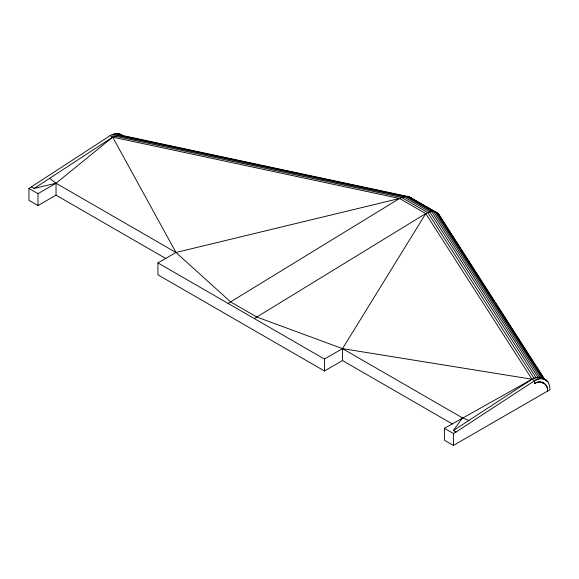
<?xml version="1.0" encoding="UTF-8"?>
<svg xmlns="http://www.w3.org/2000/svg" width="579" height="579" viewBox="0 0 579 579"><rect width="100%" height="100%" fill="white"/><g stroke="black" fill="none" stroke-linecap="round" stroke-linejoin="round"><path stroke-width="0.87" d="M547.98 381.908C544.246 377.067 537.095 375.619 531.992 379.223L444.397 428.308L444.397 440.221L453.422 445.432L550.05 389.645L549.522 385.325L547.98 381.908L545.396 380.417L439.15 214.802C436.139 210.329 429.784 211.009 425.746 213.6L342.507 348.63L324.45 359.06L157.922 262.909L157.922 274.822L324.45 370.973L342.507 360.543L452.329 423.951M545.519 379.629L540.496 378.652L534.576 380.707L456.006 432.028L453.422 430.537L462.455 417.879L468.903 420.434M165.855 258.552L56.033 195.152L37.975 205.574L28.95 200.363L28.95 188.45L110.097 135.645C113.976 133.192 119.238 132.663 122.98 135.674M31.527 186.959L34.11 188.45L112.681 137.129L118.601 135.073L122.104 135.385L119.52 133.894M453.422 430.537L531.992 379.223L534.576 380.707L534.576 383.689C540.308 379.028 548.552 384.007 547.473 391.136C548.494 383.848 540.236 379.375 534.576 383.689M546.851 380.613L542.936 378.138L436.689 212.522L408.962 196.722L405.459 196.411L399.539 198.474L228.083 303.418M49.584 178.339L56.033 183.239L175.98 252.487L230.666 301.927L256.873 317.06L342.507 348.63L531.992 379.223L425.746 213.6L254.29 318.551M28.95 188.45L37.975 193.661L56.033 183.239L112.681 137.129L399.539 198.474L425.746 213.6M157.922 262.909L175.98 252.487L399.539 198.474M444.397 428.308L453.422 433.519L456.006 432.028M34.11 188.45L56.033 183.239L56.033 195.152M407.276 196.397L433.483 211.53L539.729 377.146L542.313 378.637M405.459 196.411L431.666 211.545L537.92 377.161L540.496 378.652M543.992 378.963L541.416 377.472L435.169 211.856M117.841 133.568L120.418 135.059L408.962 196.722L438.028 213.506L544.274 379.122M116.024 133.583L118.601 135.073L410.482 197.388L412.943 199.668M114.106 133.937L116.683 135.428L403.541 196.766L429.756 211.9L536.002 377.515L538.579 379.006M112.116 134.625L114.7 136.116L401.558 197.461L427.765 212.587L534.012 378.21L536.595 379.694M110.097 135.645L112.681 137.129L175.98 252.487M462.455 417.879L342.507 348.63L342.507 360.543M121.04 134.56L122.379 135.544M542.139 382.249L543.16 383.197L542.226 382.118M443.13 222.018L444.107 223.537M449.47 231.889L450.44 233.409M458.727 246.328L459.704 247.848M467.991 260.76L468.961 262.28M473.347 269.119L474.809 271.399M482.611 283.551L484.073 285.831M488.944 293.43L490.406 295.71M495.284 303.302L496.746 305.582M498.208 307.862L499.67 310.141M504.541 317.741L506.003 320.021M507.465 322.3L508.927 324.58M526.47 351.931L527.447 353.443M541.582 375.481L542.559 376.994M439.15 214.802L440.699 218.218M453.422 433.519L453.422 445.432M324.45 359.06L324.45 370.973M37.975 193.661L37.975 205.574"/></g></svg>
